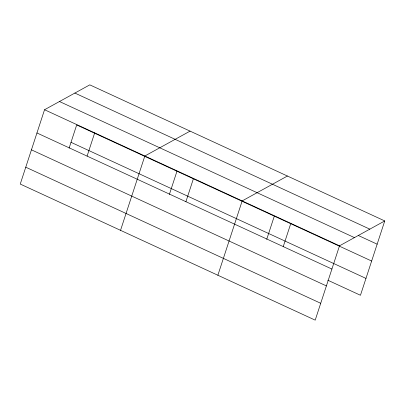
<?xml version="1.0" encoding="UTF-8"?>
<svg xmlns="http://www.w3.org/2000/svg" width="405" height="405" viewBox="0 0 405 405"><rect width="100%" height="100%" fill="white"/><g stroke="black" fill="none" stroke-linecap="round" stroke-linejoin="round"><path stroke-width="0.61" d="M44.545 109.73L20.25 184.062L315.206 320.147L339.506 245.82L384.75 220.938L89.794 84.853L44.545 109.73L339.506 245.82M69.108 148.134L76.687 124.948L371.643 261.038M87.095 156.102L94.689 132.865M120.538 230.334L144.833 156.001L190.077 131.119M169.391 194.405L176.97 171.219M185.905 201.695L193.499 178.453M217.875 275.238L242.17 200.91L287.413 176.028M266.728 239.315L274.307 216.128M283.242 246.599L290.836 223.363M384.75 220.938L360.455 295.27L327.817 280.214M74.859 93.059L369.821 229.149M358.258 235.457L377.156 244.18M59.474 101.518L354.436 237.608M71.007 142.322L365.968 278.407M36.951 132.967L331.908 269.057M31.438 149.83L326.4 285.915M25.763 167.199L320.719 303.289"/></g></svg>
